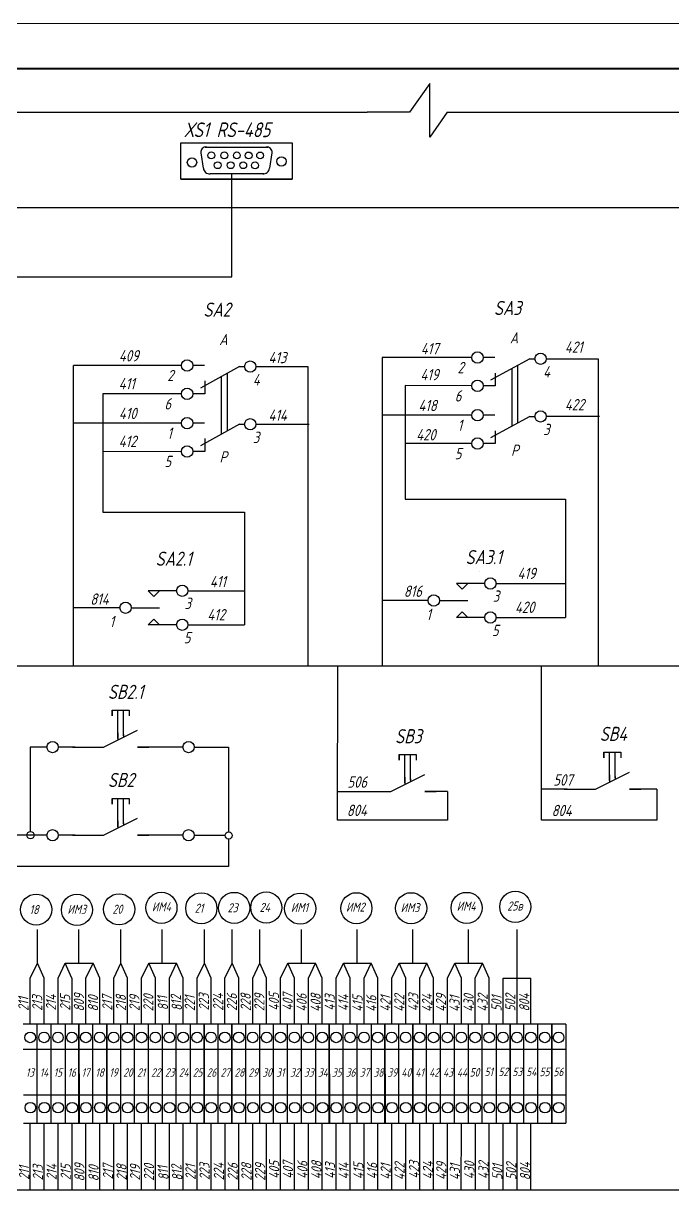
# Model space of a CAD drawing. Extents: x 88 to 760, y 580 to 1055.
# Drawn here: x 198.6 to 313.2, y 849.6 to 1055.5 of the extents above; entities that cross this region are included whole.
import ezdxf

# ---------------------------------------------------------------- set-up
doc = ezdxf.new("R2010")
doc.units = 0
doc.header["$LTSCALE"] = 20
doc.header["$MEASUREMENT"] = 0
doc.layers.get('0').update_dxf_attribs({"linetype": 'CONTINUOUS'})
doc.layers.add('1', color=7, linetype='CONTINUOUS')
doc.layers.add('АСУТП', color=7, linetype='CONTINUOUS')
for name, color, linetype, lineweight in [('MAIN', 7, 'CONTINUOUS', 50), ('Основная', 7, 'CONTINUOUS', 50), ('Тонкая', 7, 'CONTINUOUS', 20)]:
    doc.layers.add(name, color=color, linetype=linetype, lineweight=lineweight)
doc.styles.get("Standard").update_dxf_attribs({"font": '', "oblique": 15, "height": 2.5})
doc.styles.add('АСУТП', font='', dxfattribs={"oblique": 15})
doc.styles.add('стиль1', font='isocpeur.ttf', dxfattribs={"width": 0.8, "oblique": 15, "height": 3.5})
doc.styles.get('Standard').set_extended_font_data('GOST type A')
doc.styles.get('АСУТП').set_extended_font_data('GOST type A')

msp = doc.modelspace()

# ---------------------------------------------------------------- linework, layer by layer
at = {"color": 0}
for p, q in [((270.35, 1044.87, 1), (266.77, 1039.82, 1)), ((270.35, 1035.4, 1), (270.35, 1044.87, 1)), ((266.77, 1039.82, 1), (259.3, 1039.82, 1)), ((273.43, 1039.82, 1), (270.35, 1035.4, 1))]:
    msp.add_line(p, q, dxfattribs=at)
at = {"color": 7, "lineweight": -3}
for p, q in [((161.57, 1039.82, 1), (259.3, 1039.82, 1)), ((273.43, 1039.82, 1), (371.72, 1039.82, 1))]:
    msp.add_line(p, q, dxfattribs=at)
at = {"lineweight": 30, "ltscale": 0.5}
msp.add_line((235.4, 1010.76, 1), (235.4, 1028.91, 1), dxfattribs=at)
for p, q in [((277.73, 996.5, 1), (261.96, 996.5, 1)), ((281.84, 996.5, 1), (279.76, 996.5, 1)), ((226.51, 995.07, 1), (207.45, 995.07, 1)), ((230.6, 995.11, 1), (228.51, 995.11, 1)), ((284.81, 994.55, 1), (284.81, 984.37, 1)), ((285.85, 995.12, 1), (285.85, 984.94, 1)), ((230.64, 992.36, 1), (230.64, 990.11, 1)), ((233.53, 993.13, 1), (233.53, 982.95, 1)), ((234.56, 993.7, 1), (234.56, 983.52, 1)), ((281.89, 993.75, 1), (281.89, 991.5, 1)), ((277.76, 991.47, 1), (265.98, 991.57, 1)), ((281.89, 991.5, 1), (279.76, 991.5, 1)), ((226.51, 990.08, 1), (212.62, 990.08, 1)), ((230.64, 990.11, 1), (228.51, 990.11, 1)), ((277.76, 986.31, 1), (261.96, 986.31, 1)), ((281.84, 986.32, 1), (279.76, 986.32, 1)), ((226.51, 984.91, 1), (207.45, 984.91, 1)), ((230.6, 984.93, 1), (228.51, 984.93, 1)), ((236.73, 984.71, 1), (237.65, 984.71, 1)), ((230.64, 982.18, 1), (230.64, 979.93, 1)), ((281.89, 983.57, 1), (281.89, 981.32, 1)), ((277.76, 981.29, 1), (265.98, 981.29, 1)), ((281.89, 981.32, 1), (279.76, 981.32, 1)), ((226.51, 979.9, 1), (212.62, 979.86, 1)), ((230.64, 979.93, 1), (228.51, 979.93, 1)), ((279.06, 958.75, 1), (279.06, 958.75, 1)), ((270.05, 953.6, 1), (261.96, 953.6, 1)), ((215.65, 952.32, 1), (207.45, 952.32, 1)), ((218.08, 952.07, 1), (218.08, 952.07, 1)), ((202.83, 927.71, 1), (199.81, 927.71, 1)), ((199.81, 927.71, 1), (199.81, 912.81, 1)), ((228.77, 927.74, 1), (234.8, 927.74, 1)), ((234.8, 927.74, 1), (234.8, 912.76, 1)), ((310.44, 920.31, 1), (310.44, 914.82, 1)), ((273.46, 919.9, 1), (273.46, 914.82, 1)), ((228.8, 912.17, 1), (234.22, 912.17, 1)), ((234.8, 911.51, 1), (234.8, 906.65, 1))]:
    msp.add_line(p, q)
at = {"linetype": 'Continuous'}
for p, q in [((236.73, 994.89, 1), (229.85, 991.11, 1)), ((236.73, 994.89, 1), (237.65, 994.89, 1)), ((236.73, 994.89, 1), (237.65, 994.89, 1)), ((239.65, 994.89, 1), (248.81, 994.89, 1)), ((287.98, 996.29, 1), (281.09, 992.51, 1)), ((287.98, 996.29, 1), (288.9, 996.29, 1)), ((290.9, 996.29, 1), (300.05, 996.29, 1)), ((236.73, 984.71, 1), (229.85, 980.93, 1)), ((236.73, 984.71, 1), (237.65, 984.71, 1)), ((236.73, 984.71, 1), (237.65, 984.71, 1)), ((239.65, 984.74, 1), (249.06, 984.74, 1)), ((287.98, 986.11, 1), (281.09, 982.33, 1)), ((287.98, 986.11, 1), (288.9, 986.11, 1)), ((287.98, 986.11, 1), (288.9, 986.11, 1)), ((287.98, 986.11, 1), (288.9, 986.11, 1)), ((290.9, 986.14, 1), (300.3, 986.14, 1)), ((220.65, 955.32, 1), (221.65, 954.32, 1)), ((225.65, 955.32, 1), (220.65, 955.32, 1)), ((221.65, 954.32, 1), (222.65, 955.32, 1)), ((227.65, 955.32, 1), (237.61, 955.32, 1)), ((275.05, 956.6, 1), (276.05, 955.6, 1)), ((280.05, 956.6, 1), (275.05, 956.6, 1)), ((276.05, 955.6, 1), (277.05, 956.6, 1)), ((282.05, 956.6, 1), (294.3, 956.6, 1)), ((272.05, 953.6, 1), (277.05, 953.6, 1)), ((217.65, 952.32, 1), (222.65, 952.32, 1)), ((275.05, 950.6, 1), (276.05, 951.6, 1)), ((276.05, 951.6, 1), (277.05, 950.6, 1)), ((220.65, 949.32, 1), (221.65, 950.32, 1)), ((225.65, 949.32, 1), (220.65, 949.32, 1)), ((221.65, 950.32, 1), (222.65, 949.32, 1)), ((227.65, 949.32, 1), (237.61, 949.32, 1)), ((235.19, 949.32, 1), (235.19, 949.32, 1)), ((280.05, 950.6, 1), (275.05, 950.6, 1)), ((282.05, 950.6, 1), (294.3, 950.6, 1)), ((289.58, 950.6, 1), (289.58, 950.6, 1))]:
    msp.add_line(p, q, dxfattribs=at)
at = {"color": 7, "linetype": 'Continuous'}
for p, q in [((214.26, 933.23, 1), (214.26, 934.23, 1)), ((214.26, 934.23, 1), (214.26, 933.73, 1)), ((214.26, 934.23, 1), (214.26, 933.73, 1)), ((214.26, 934.23, 1), (217.26, 934.23, 1)), ((214.26, 933.73, 1), (214.26, 933.23, 1)), ((215.26, 929.23, 1), (215.26, 934.23, 1)), ((216.26, 929.73, 1), (216.26, 934.23, 1)), ((217.26, 934.23, 1), (217.26, 933.23, 1)), ((217.26, 934.23, 1), (217.26, 933.73, 1)), ((212.77, 927.73, 1), (218.77, 930.73, 1)), ((215.26, 930.27, 1), (215.26, 928.97, 1)), ((216.25, 929.94, 1), (216.25, 929.46, 1)), ((207.77, 927.73, 1), (204.77, 927.73, 1)), ((207.27, 927.73, 1), (210.27, 927.73, 1)), ((208.77, 927.73, 1), (212.77, 927.73, 1)), ((218.77, 927.73, 1), (220.77, 927.73, 1)), ((218.77, 927.73, 1), (220.77, 927.73, 1)), ((226.77, 927.73, 1), (218.77, 927.73, 1)), ((301.07, 925.81, 1), (301.07, 926.81, 1)), ((301.07, 926.81, 1), (301.07, 926.31, 1)), ((301.07, 926.81, 1), (301.07, 926.31, 1)), ((301.07, 926.81, 1), (304.07, 926.81, 1)), ((302.07, 921.81, 1), (302.07, 926.81, 1)), ((303.07, 922.31, 1), (303.07, 926.81, 1)), ((304.07, 926.81, 1), (304.07, 925.81, 1)), ((304.07, 926.81, 1), (304.07, 926.31, 1)), ((264.95, 926.4, 1), (267.95, 926.4, 1)), ((264.95, 926.4, 1), (264.95, 925.9, 1)), ((264.95, 926.4, 1), (264.95, 925.9, 1)), ((264.95, 925.4, 1), (264.95, 926.4, 1)), ((264.95, 925.9, 1), (264.95, 925.4, 1)), ((265.95, 921.4, 1), (265.95, 926.4, 1)), ((266.95, 921.9, 1), (266.95, 926.4, 1)), ((267.95, 926.4, 1), (267.95, 925.9, 1)), ((267.95, 926.4, 1), (267.95, 925.4, 1)), ((301.07, 926.31, 1), (301.07, 925.81, 1)), ((263.46, 919.9, 1), (269.46, 922.9, 1)), ((265.94, 922.44, 1), (265.94, 921.14, 1)), ((299.58, 920.31, 1), (305.58, 923.31, 1)), ((302.06, 922.85, 1), (302.06, 921.55, 1)), ((303.06, 922.52, 1), (303.06, 922.04, 1)), ((266.94, 922.11, 1), (266.94, 921.64, 1)), ((294.58, 920.31, 1), (290.05, 920.31, 1)), ((294.08, 920.31, 1), (297.08, 920.31, 1)), ((295.58, 920.31, 1), (299.58, 920.31, 1)), ((305.58, 920.31, 1), (307.58, 920.31, 1)), ((305.58, 920.31, 1), (307.58, 920.31, 1)), ((310.44, 920.31, 1), (305.58, 920.31, 1)), ((214.26, 917.67, 1), (214.26, 918.67, 1)), ((214.26, 918.67, 1), (214.26, 918.17, 1)), ((214.26, 918.67, 1), (214.26, 918.17, 1)), ((214.26, 918.67, 1), (217.26, 918.67, 1)), ((215.26, 913.67, 1), (215.26, 918.67, 1)), ((216.26, 914.17, 1), (216.26, 918.67, 1)), ((217.26, 918.67, 1), (217.26, 917.67, 1)), ((217.26, 918.67, 1), (217.26, 918.17, 1)), ((254.12, 919.9, 1), (263.46, 919.9, 1)), ((273.46, 919.9, 1), (269.46, 919.9, 1)), ((269.46, 919.9, 1), (271.46, 919.9, 1)), ((269.46, 919.9, 1), (271.46, 919.9, 1)), ((214.26, 918.17, 1), (214.26, 917.67, 1)), ((212.77, 912.17, 1), (218.77, 915.17, 1)), ((215.26, 914.71, 1), (215.26, 913.41, 1)), ((216.25, 914.38, 1), (216.25, 913.9, 1)), ((202.77, 912.17, 1), (193.02, 912.17, 1)), ((207.77, 912.17, 1), (204.77, 912.17, 1)), ((207.27, 912.17, 1), (210.27, 912.17, 1)), ((208.77, 912.17, 1), (212.77, 912.17, 1)), ((218.77, 912.17, 1), (220.77, 912.17, 1)), ((218.77, 912.17, 1), (220.77, 912.17, 1)), ((226.77, 912.17, 1), (218.77, 912.17, 1))]:
    msp.add_line(p, q, dxfattribs=at)
at = {"linetype": 'Continuous'}
for centre in [(278.76, 996.49, 1), (289.9, 996.29, 1), (227.51, 995.09, 1), (238.65, 994.89, 1), (278.76, 991.49, 1), (227.51, 990.09, 1), (278.76, 986.31, 1), (289.9, 986.11, 1), (227.51, 984.91, 1), (238.65, 984.71, 1), (278.76, 981.31, 1), (227.51, 979.91, 1), (281.05, 956.6, 1), (226.65, 955.32, 1), (216.65, 952.32, 1), (271.05, 953.6, 1), (281.05, 950.6, 1), (226.65, 949.32, 1)]:
    msp.add_circle(centre, 1, dxfattribs=at)
at = {"color": 7, "linetype": 'Continuous'}
for centre in [(203.77, 927.73, 1), (227.77, 927.73, 1), (203.77, 912.17, 1), (227.77, 912.17, 1)]:
    msp.add_circle(centre, 1, dxfattribs=at)
for centre, radius in [((199.86, 912.18, 1), 0.629), ((234.85, 912.13, 1), 0.629), ((199.81, 876.48, 1), 0.938), ((202.26, 876.48, 1), 0.938), ((204.72, 876.48, 1), 0.938), ((207.17, 876.48, 1), 0.938), ((209.63, 876.48, 1), 0.938), ((212.08, 876.48, 1), 0.938), ((214.54, 876.48, 1), 0.938), ((216.99, 876.48, 1), 0.938), ((219.45, 876.48, 1), 0.938), ((221.9, 876.48, 1), 0.938), ((224.36, 876.48, 1), 0.938), ((226.81, 876.48, 1), 0.938), ((229.27, 876.48, 1), 0.938), ((231.72, 876.48, 1), 0.938), ((234.17, 876.48, 1), 0.938), ((236.63, 876.48, 1), 0.938), ((239.08, 876.48, 1), 0.938), ((241.54, 876.48, 1), 0.938), ((243.99, 876.48, 1), 0.938), ((246.45, 876.48, 1), 0.938), ((248.9, 876.48, 1), 0.938), ((251.36, 876.48, 1), 0.938), ((253.81, 876.48, 1), 0.938), ((256.27, 876.48, 1), 0.938), ((258.72, 876.48, 1), 0.938), ((261.18, 876.48, 1), 0.938), ((263.63, 876.48, 1), 0.938), ((266.09, 876.48, 1), 0.938), ((268.54, 876.48, 1), 0.938), ((271, 876.48, 1), 0.938), ((273.45, 876.48, 1), 0.938), ((275.91, 876.48, 1), 0.938), ((278.36, 876.48, 1), 0.938), ((280.82, 876.48, 1), 0.938), ((283.27, 876.48, 1), 0.938), ((285.73, 876.48, 1), 0.938), ((288.18, 876.48, 1), 0.938), ((290.64, 876.48, 1), 0.938), ((293.09, 876.48, 1), 0.938), ((199.84, 864.08, 1), 0.938), ((202.3, 864.08, 1), 0.938), ((204.75, 864.08, 1), 0.938), ((207.21, 864.08, 1), 0.938), ((209.66, 864.08, 1), 0.938), ((212.12, 864.08, 1), 0.938), ((214.57, 864.08, 1), 0.938), ((217.03, 864.08, 1), 0.938), ((219.48, 864.08, 1), 0.938), ((221.94, 864.08, 1), 0.938), ((224.39, 864.08, 1), 0.938), ((226.85, 864.08, 1), 0.938), ((229.3, 864.08, 1), 0.938), ((231.76, 864.08, 1), 0.938), ((234.21, 864.08, 1), 0.938), ((236.67, 864.08, 1), 0.938), ((239.12, 864.08, 1), 0.938), ((241.58, 864.08, 1), 0.938), ((244.03, 864.08, 1), 0.938), ((246.49, 864.08, 1), 0.938), ((248.94, 864.08, 1), 0.938), ((251.4, 864.08, 1), 0.938), ((253.85, 864.08, 1), 0.938), ((256.31, 864.08, 1), 0.938), ((258.76, 864.08, 1), 0.938), ((261.21, 864.08, 1), 0.938), ((263.67, 864.08, 1), 0.938), ((266.12, 864.08, 1), 0.938), ((268.58, 864.08, 1), 0.938), ((271.03, 864.08, 1), 0.938), ((273.49, 864.08, 1), 0.938), ((275.94, 864.08, 1), 0.938), ((278.4, 864.08, 1), 0.938), ((280.85, 864.08, 1), 0.938), ((283.31, 864.08, 1), 0.938), ((285.76, 864.08, 1), 0.938), ((288.22, 864.08, 1), 0.938), ((290.67, 864.08, 1), 0.938), ((293.13, 864.08, 1), 0.938)]:
    msp.add_circle(centre, radius)
at = {"layer": '1', "color": 7, "linetype": 'Continuous', "lineweight": 30}
for p, q in [((230.69, 1033.65, 1), (241.73, 1033.65, 1)), ((229.92, 1032.62, 1), (230.37, 1029.91, 1)), ((242.49, 1032.62, 1), (242.05, 1029.91, 1)), ((226.41, 1027.97, 1), (246.05, 1027.97, 1)), ((241.05, 1028.91, 1), (231.56, 1028.91, 1)), ((159.83, 1022.98, 1), (382.9, 1022.98, 1)), ((132.11, 1010.76, 1), (235.4, 1010.76, 1)), ((261.96, 996.5, 1), (261.96, 942.09, 1)), ((207.45, 942.09, 1), (207.45, 995.07, 1)), ((248.81, 994.89, 1), (248.81, 942.09, 1)), ((300.05, 996.29, 1), (300.05, 942.09, 1)), ((265.98, 991.57, 1), (265.98, 981.29, 1)), ((212.62, 990.08, 1), (212.62, 979.86, 1)), ((265.98, 981.29, 1), (265.98, 971.5, 1)), ((212.62, 979.86, 1), (212.62, 969.17, 1)), ((265.98, 971.5, 1), (294.3, 971.5, 1)), ((294.3, 971.5, 1), (294.3, 950.6, 1)), ((212.62, 969.17, 1), (237.61, 969.17, 1)), ((237.61, 969.17, 1), (237.61, 949.32, 1)), ((151.04, 942.09, 1), (374.1, 942.09, 1)), ((201.09, 889.56, 1), (201.09, 895.55, 1)), ((208.41, 889.56, 1), (208.41, 895.55, 1)), ((215.82, 889.56, 1), (215.82, 895.55, 1)), ((223.13, 889.56, 1), (223.13, 895.55, 1)), ((230.55, 889.56, 1), (230.55, 895.55, 1)), ((235.46, 889.56, 1), (235.46, 895.55, 1)), ((240.37, 889.56, 1), (240.37, 895.55, 1)), ((247.69, 889.56, 1), (247.69, 895.55, 1)), ((257.51, 889.56, 1), (257.51, 895.55, 1)), ((267.33, 889.56, 1), (267.33, 895.55, 1)), ((277.15, 889.56, 1), (277.15, 895.55, 1)), ((285.74, 886.92, 1), (285.74, 895.55, 1)), ((206, 889.56, 1), (210.91, 889.56, 1)), ((220.73, 889.56, 1), (225.64, 889.56, 1)), ((245.28, 889.56, 1), (250.19, 889.56, 1)), ((255.1, 889.56, 1), (260.01, 889.56, 1)), ((264.92, 889.56, 1), (269.83, 889.56, 1)), ((274.74, 889.56, 1), (279.65, 889.56, 1)), ((283.29, 886.92, 1), (288.2, 886.92, 1)), ((132.1, 849.6, 1), (515.84, 849.6, 1))]:
    msp.add_line(p, q, dxfattribs=at)
at = {"layer": '1', "color": 7, "linetype": 'Continuous'}
for p, q in [((254.08, 914.82, 1), (254.12, 942.09, 1)), ((290.09, 914.82, 1), (290.05, 942.09, 1)), ((273.46, 914.82, 1), (254.08, 914.82, 1)), ((310.44, 914.82, 1), (290.09, 914.82, 1)), ((234.8, 906.65, 1), (186.9, 906.65, 1)), ((199.82, 886.92, 1), (201.09, 889.56, 1)), ((202.27, 886.92, 1), (201.09, 889.56, 1)), ((204.74, 886.92, 1), (206, 889.56, 1)), ((207.18, 886.92, 1), (206, 889.56, 1)), ((209.64, 886.92, 1), (210.91, 889.56, 1)), ((212.09, 886.92, 1), (210.91, 889.56, 1)), ((214.55, 886.92, 1), (215.82, 889.56, 1)), ((217, 886.92, 1), (215.82, 889.56, 1)), ((219.46, 886.92, 1), (220.73, 889.56, 1)), ((221.91, 886.92, 1), (220.73, 889.56, 1)), ((224.37, 886.92, 1), (225.64, 889.56, 1)), ((226.82, 886.92, 1), (225.64, 889.56, 1)), ((229.28, 886.92, 1), (230.55, 889.56, 1)), ((231.73, 886.92, 1), (230.55, 889.56, 1)), ((234.19, 886.92, 1), (235.46, 889.56, 1)), ((236.64, 886.92, 1), (235.46, 889.56, 1)), ((239.1, 886.92, 1), (240.37, 889.56, 1)), ((241.54, 886.92, 1), (240.37, 889.56, 1)), ((244.01, 886.92, 1), (245.28, 889.56, 1)), ((246.46, 886.92, 1), (245.28, 889.56, 1)), ((248.92, 886.92, 1), (250.19, 889.56, 1)), ((251.36, 886.92, 1), (250.19, 889.56, 1)), ((253.83, 886.92, 1), (255.1, 889.56, 1)), ((256.28, 886.92, 1), (255.1, 889.56, 1)), ((258.74, 886.92, 1), (260.01, 889.56, 1)), ((261.18, 886.92, 1), (260.01, 889.56, 1)), ((263.65, 886.92, 1), (264.92, 889.56, 1)), ((266.1, 886.92, 1), (264.92, 889.56, 1)), ((268.56, 886.92, 1), (269.83, 889.56, 1)), ((271, 886.92, 1), (269.83, 889.56, 1)), ((273.47, 886.92, 1), (274.74, 889.56, 1)), ((275.92, 886.92, 1), (274.74, 889.56, 1)), ((278.38, 886.92, 1), (279.65, 889.56, 1)), ((280.82, 886.92, 1), (279.65, 889.56, 1)), ((285.74, 886.92, 1), (285.74, 889.56, 1)), ((199.82, 878.82, 1), (199.82, 886.92, 1)), ((202.27, 878.82, 1), (202.27, 886.92, 1)), ((204.74, 878.82, 1), (204.74, 886.92, 1)), ((207.19, 878.82, 1), (207.19, 886.92, 1)), ((209.64, 878.82, 1), (209.64, 886.92, 1)), ((209.64, 878.82, 1), (209.64, 886.92, 1)), ((212.09, 878.82, 1), (212.09, 886.92, 1)), ((214.55, 878.82, 1), (214.55, 886.92, 1)), ((217.01, 878.82, 1), (217.01, 886.92, 1)), ((219.46, 878.82, 1), (219.46, 886.92, 1)), ((219.46, 878.82, 1), (219.46, 886.92, 1)), ((221.91, 878.82, 1), (221.91, 886.92, 1)), ((224.37, 878.82, 1), (224.37, 886.92, 1)), ((226.83, 878.82, 1), (226.83, 886.92, 1)), ((229.28, 878.82, 1), (229.28, 886.92, 1)), ((231.73, 878.82, 1), (231.73, 886.92, 1)), ((234.19, 878.82, 1), (234.19, 886.92, 1)), ((236.65, 878.82, 1), (236.65, 886.92, 1)), ((239.1, 878.82, 1), (239.1, 886.92, 1)), ((241.54, 878.82, 1), (241.54, 886.92, 1)), ((244.01, 878.82, 1), (244.01, 886.92, 1)), ((246.47, 878.82, 1), (246.47, 886.92, 1)), ((248.92, 878.82, 1), (248.92, 886.92, 1)), ((251.36, 878.82, 1), (251.36, 886.92, 1)), ((253.83, 878.82, 1), (253.83, 886.92, 1)), ((256.28, 878.82, 1), (256.28, 886.92, 1)), ((258.74, 878.82, 1), (258.74, 886.92, 1)), ((258.74, 878.82, 1), (258.74, 886.92, 1)), ((261.18, 878.82, 1), (261.18, 886.92, 1)), ((263.65, 878.82, 1), (263.65, 886.92, 1)), ((266.1, 878.82, 1), (266.1, 886.92, 1)), ((268.56, 878.82, 1), (268.56, 886.92, 1)), ((271, 878.82, 1), (271, 886.92, 1)), ((273.47, 878.82, 1), (273.47, 886.92, 1)), ((275.92, 878.82, 1), (275.92, 886.92, 1)), ((278.38, 878.82, 1), (278.38, 886.92, 1)), ((278.38, 878.82, 1), (278.38, 886.92, 1)), ((280.82, 878.82, 1), (280.82, 886.92, 1)), ((283.29, 878.82, 1), (283.29, 886.92, 1)), ((285.74, 878.82, 1), (285.74, 886.92, 1)), ((288.2, 878.82, 1), (288.2, 886.92, 1)), ((288.2, 878.82, 1), (288.2, 886.92, 1)), ((201.05, 878.82, 1), (198.59, 878.82, 1)), ((201.05, 861.37, 1), (201.05, 878.82, 1)), ((203.5, 878.82, 1), (201.05, 878.82, 1)), ((203.5, 861.37, 1), (203.5, 878.82, 1)), ((205.96, 878.82, 1), (203.5, 878.82, 1)), ((205.96, 878.82, 1), (205.97, 861.37, 1)), ((208.41, 878.82, 1), (205.96, 878.82, 1)), ((208.41, 861.37, 1), (208.41, 878.82, 1)), ((208.41, 878.82, 1), (208.43, 861.37, 1)), ((210.87, 878.82, 1), (208.41, 878.82, 1)), ((210.87, 861.37, 1), (210.87, 878.82, 1)), ((213.32, 878.82, 1), (210.87, 878.82, 1)), ((213.32, 861.37, 1), (213.32, 878.82, 1)), ((213.32, 878.82, 1), (213.34, 861.37, 1)), ((215.78, 878.82, 1), (213.32, 878.82, 1)), ((215.78, 861.37, 1), (215.78, 878.82, 1)), ((218.23, 878.82, 1), (215.78, 878.82, 1)), ((218.23, 861.37, 1), (218.23, 878.82, 1)), ((220.69, 878.82, 1), (218.23, 878.82, 1)), ((220.69, 861.37, 1), (220.69, 878.82, 1)), ((223.14, 878.82, 1), (220.69, 878.82, 1)), ((223.14, 861.37, 1), (223.14, 878.82, 1)), ((225.6, 878.82, 1), (223.14, 878.82, 1)), ((225.6, 861.37, 1), (225.6, 878.82, 1)), ((228.05, 878.82, 1), (225.6, 878.82, 1)), ((228.05, 878.82, 1), (228.07, 861.37, 1)), ((230.51, 878.82, 1), (228.05, 878.82, 1)), ((230.51, 861.37, 1), (230.51, 878.82, 1)), ((230.51, 878.82, 1), (230.52, 861.37, 1)), ((232.96, 878.82, 1), (230.51, 878.82, 1)), ((232.96, 861.37, 1), (232.96, 878.82, 1)), ((235.42, 878.82, 1), (232.96, 878.82, 1)), ((235.42, 861.37, 1), (235.42, 878.82, 1)), ((235.42, 878.82, 1), (235.43, 861.37, 1)), ((237.87, 878.82, 1), (235.42, 878.82, 1)), ((237.87, 861.37, 1), (237.87, 878.82, 1)), ((240.33, 878.82, 1), (237.87, 878.82, 1)), ((240.33, 861.37, 1), (240.33, 878.82, 1)), ((242.78, 878.82, 1), (240.33, 878.82, 1)), ((242.78, 861.37, 1), (242.78, 878.82, 1)), ((245.24, 878.82, 1), (242.78, 878.82, 1)), ((245.24, 861.37, 1), (245.24, 878.82, 1)), ((247.69, 878.82, 1), (245.24, 878.82, 1)), ((247.69, 861.37, 1), (247.69, 878.82, 1)), ((250.15, 878.82, 1), (247.69, 878.82, 1)), ((250.15, 878.82, 1), (250.16, 861.37, 1)), ((252.6, 878.82, 1), (250.15, 878.82, 1)), ((252.6, 861.37, 1), (252.6, 878.82, 1)), ((252.6, 878.82, 1), (252.62, 861.37, 1)), ((255.06, 878.82, 1), (252.6, 878.82, 1)), ((255.06, 861.37, 1), (255.06, 878.82, 1)), ((257.51, 878.82, 1), (255.06, 878.82, 1)), ((257.51, 861.37, 1), (257.51, 878.82, 1)), ((257.51, 861.37, 1), (257.51, 878.82, 1)), ((259.97, 878.82, 1), (257.51, 878.82, 1)), ((259.97, 878.82, 1), (259.98, 861.37, 1)), ((262.42, 878.82, 1), (259.97, 878.82, 1)), ((262.42, 861.37, 1), (262.42, 878.82, 1)), ((262.42, 878.82, 1), (262.44, 861.37, 1)), ((264.88, 878.82, 1), (262.42, 878.82, 1)), ((264.88, 861.37, 1), (264.88, 878.82, 1)), ((267.33, 878.82, 1), (264.88, 878.82, 1)), ((267.33, 861.37, 1), (267.33, 878.82, 1)), ((267.33, 878.82, 1), (267.35, 861.37, 1)), ((269.79, 878.82, 1), (267.33, 878.82, 1)), ((269.79, 861.37, 1), (269.79, 878.82, 1)), ((272.24, 878.82, 1), (269.79, 878.82, 1)), ((272.24, 861.37, 1), (272.24, 878.82, 1)), ((274.7, 878.82, 1), (272.24, 878.82, 1)), ((274.7, 861.37, 1), (274.7, 878.82, 1)), ((277.15, 878.82, 1), (274.7, 878.82, 1)), ((277.15, 861.37, 1), (277.15, 878.82, 1)), ((279.61, 878.82, 1), (277.15, 878.82, 1)), ((279.61, 861.37, 1), (279.61, 878.82, 1)), ((282.06, 878.82, 1), (279.61, 878.82, 1)), ((282.06, 878.82, 1), (282.08, 861.37, 1)), ((284.52, 878.82, 1), (282.06, 878.82, 1)), ((284.52, 861.37, 1), (284.52, 878.82, 1)), ((284.52, 878.82, 1), (284.53, 861.37, 1)), ((286.97, 878.82, 1), (284.52, 878.82, 1)), ((286.97, 861.37, 1), (286.97, 878.82, 1)), ((289.43, 878.82, 1), (286.97, 878.82, 1)), ((289.43, 861.37, 1), (289.43, 878.82, 1)), ((289.43, 861.37, 1), (289.43, 878.82, 1)), ((291.88, 878.82, 1), (289.43, 878.82, 1)), ((291.88, 861.37, 1), (291.88, 878.82, 1)), ((291.88, 878.82, 1), (291.89, 861.37, 1)), ((294.34, 878.82, 1), (291.88, 878.82, 1)), ((294.34, 878.82, 1), (294.34, 861.37, 1)), ((198.59, 874.39, 1), (201.05, 874.39, 1)), ((201.05, 874.39, 1), (203.5, 874.39, 1)), ((203.5, 874.39, 1), (205.96, 874.39, 1)), ((205.96, 874.39, 1), (208.41, 874.39, 1)), ((208.41, 874.39, 1), (210.87, 874.39, 1)), ((210.87, 874.39, 1), (213.32, 874.39, 1)), ((213.32, 874.39, 1), (215.78, 874.39, 1)), ((215.78, 874.39, 1), (218.23, 874.39, 1)), ((218.23, 874.39, 1), (220.69, 874.39, 1)), ((220.69, 874.39, 1), (223.14, 874.39, 1)), ((223.14, 874.39, 1), (225.6, 874.39, 1)), ((225.6, 874.39, 1), (228.05, 874.39, 1)), ((228.05, 874.39, 1), (230.51, 874.39, 1)), ((230.51, 874.39, 1), (232.96, 874.39, 1)), ((232.96, 874.39, 1), (235.42, 874.39, 1)), ((235.42, 874.39, 1), (237.87, 874.39, 1)), ((237.87, 874.39, 1), (240.33, 874.39, 1)), ((240.33, 874.39, 1), (242.78, 874.39, 1)), ((242.78, 874.39, 1), (245.24, 874.39, 1)), ((245.24, 874.39, 1), (247.69, 874.39, 1)), ((247.69, 874.39, 1), (250.15, 874.39, 1)), ((250.15, 874.39, 1), (252.6, 874.39, 1)), ((252.6, 874.39, 1), (255.06, 874.39, 1)), ((255.06, 874.39, 1), (257.51, 874.39, 1)), ((257.51, 874.39, 1), (259.97, 874.39, 1)), ((259.97, 874.39, 1), (262.42, 874.39, 1)), ((262.42, 874.39, 1), (264.88, 874.39, 1)), ((264.88, 874.39, 1), (267.33, 874.39, 1)), ((267.33, 874.39, 1), (269.79, 874.39, 1)), ((269.79, 874.39, 1), (272.24, 874.39, 1)), ((272.24, 874.39, 1), (274.7, 874.39, 1)), ((274.7, 874.39, 1), (277.15, 874.39, 1)), ((277.15, 874.39, 1), (279.61, 874.39, 1)), ((279.61, 874.39, 1), (282.06, 874.39, 1)), ((282.06, 874.39, 1), (284.52, 874.39, 1)), ((284.52, 874.39, 1), (286.97, 874.39, 1)), ((286.97, 874.39, 1), (289.43, 874.39, 1)), ((289.43, 874.39, 1), (291.88, 874.39, 1)), ((291.88, 874.39, 1), (294.34, 874.39, 1)), ((198.6, 866.32, 1), (201.05, 866.32, 1)), ((201.05, 866.32, 1), (203.5, 866.32, 1)), ((203.51, 866.32, 1), (205.96, 866.32, 1)), ((205.96, 866.32, 1), (208.41, 866.32, 1)), ((208.42, 866.32, 1), (210.87, 866.32, 1)), ((210.87, 866.32, 1), (213.32, 866.32, 1)), ((213.33, 866.32, 1), (215.78, 866.32, 1)), ((215.78, 866.32, 1), (218.23, 866.32, 1)), ((218.24, 866.32, 1), (220.69, 866.32, 1)), ((220.69, 866.32, 1), (223.14, 866.32, 1)), ((223.15, 866.32, 1), (225.6, 866.32, 1)), ((225.6, 866.32, 1), (228.05, 866.32, 1)), ((228.06, 866.32, 1), (230.51, 866.32, 1)), ((230.51, 866.32, 1), (232.96, 866.32, 1)), ((232.97, 866.32, 1), (235.42, 866.32, 1)), ((235.42, 866.32, 1), (237.87, 866.32, 1)), ((237.88, 866.32, 1), (240.33, 866.32, 1)), ((240.33, 866.32, 1), (242.78, 866.32, 1)), ((242.79, 866.32, 1), (245.24, 866.32, 1)), ((245.24, 866.32, 1), (247.69, 866.32, 1)), ((247.7, 866.32, 1), (250.15, 866.32, 1)), ((250.15, 866.32, 1), (252.6, 866.32, 1)), ((252.61, 866.32, 1), (255.06, 866.32, 1)), ((255.06, 866.32, 1), (257.51, 866.32, 1)), ((257.52, 866.32, 1), (259.97, 866.32, 1)), ((259.97, 866.32, 1), (262.42, 866.32, 1)), ((262.43, 866.32, 1), (264.88, 866.32, 1)), ((264.88, 866.32, 1), (267.33, 866.32, 1)), ((267.34, 866.32, 1), (269.79, 866.32, 1)), ((269.79, 866.32, 1), (272.24, 866.32, 1)), ((272.25, 866.32, 1), (274.7, 866.32, 1)), ((274.7, 866.32, 1), (277.15, 866.32, 1)), ((277.15, 866.32, 1), (279.61, 866.32, 1)), ((279.61, 866.32, 1), (282.06, 866.32, 1)), ((282.06, 866.32, 1), (284.52, 866.32, 1)), ((284.52, 866.32, 1), (286.97, 866.32, 1)), ((286.97, 866.32, 1), (289.43, 866.32, 1)), ((289.43, 866.32, 1), (291.88, 866.32, 1)), ((291.88, 866.32, 1), (294.34, 866.32, 1)), ((198.61, 861.37, 1), (201.05, 861.37, 1)), ((199.83, 849.6, 1), (199.83, 861.37, 1)), ((201.06, 861.37, 1), (203.5, 861.37, 1)), ((202.27, 849.6, 1), (202.27, 861.37, 1)), ((203.52, 861.37, 1), (205.96, 861.37, 1)), ((204.74, 849.6, 1), (204.74, 861.37, 1)), ((205.97, 861.37, 1), (208.41, 861.37, 1)), ((207.19, 849.6, 1), (207.19, 861.37, 1)), ((208.43, 861.37, 1), (210.87, 861.37, 1)), ((209.64, 849.6, 1), (209.64, 861.37, 1)), ((210.88, 861.37, 1), (213.32, 861.37, 1)), ((212.09, 849.6, 1), (212.09, 861.37, 1)), ((213.34, 861.37, 1), (215.78, 861.37, 1)), ((214.56, 849.6, 1), (214.56, 861.37, 1)), ((215.79, 861.37, 1), (218.23, 861.37, 1)), ((217.01, 849.6, 1), (217.01, 861.37, 1)), ((218.25, 861.37, 1), (220.69, 861.37, 1)), ((219.47, 849.6, 1), (219.47, 861.37, 1)), ((219.47, 853.62, 1), (219.47, 861.37, 1)), ((220.7, 861.37, 1), (223.14, 861.37, 1)), ((221.91, 849.6, 1), (221.91, 861.37, 1)), ((223.16, 861.37, 1), (225.6, 861.37, 1)), ((224.38, 849.6, 1), (224.38, 861.37, 1)), ((225.61, 861.37, 1), (228.05, 861.37, 1)), ((226.83, 849.6, 1), (226.83, 861.37, 1)), ((228.07, 861.37, 1), (230.51, 861.37, 1)), ((229.29, 849.6, 1), (229.29, 861.37, 1)), ((230.52, 861.37, 1), (232.96, 861.37, 1)), ((231.73, 849.6, 1), (231.73, 861.37, 1)), ((232.98, 861.37, 1), (235.42, 861.37, 1)), ((234.2, 849.6, 1), (234.2, 861.37, 1)), ((235.43, 861.37, 1), (237.87, 861.37, 1)), ((236.65, 849.6, 1), (236.65, 861.37, 1)), ((237.89, 861.37, 1), (240.33, 861.37, 1)), ((239.11, 849.6, 1), (239.11, 861.37, 1)), ((240.34, 861.37, 1), (242.78, 861.37, 1)), ((241.55, 849.6, 1), (241.55, 861.37, 1)), ((242.8, 861.37, 1), (245.24, 861.37, 1)), ((244.02, 849.6, 1), (244.02, 861.37, 1)), ((245.25, 861.37, 1), (247.69, 861.37, 1)), ((246.47, 849.6, 1), (246.47, 861.37, 1)), ((247.71, 861.37, 1), (250.15, 861.37, 1)), ((248.93, 849.6, 1), (248.93, 861.37, 1)), ((250.16, 861.37, 1), (252.6, 861.37, 1)), ((251.37, 849.6, 1), (251.37, 861.37, 1)), ((252.62, 861.37, 1), (255.06, 861.37, 1)), ((253.84, 849.6, 1), (253.84, 861.37, 1)), ((255.07, 861.37, 1), (257.51, 861.37, 1)), ((256.29, 849.6, 1), (256.29, 861.37, 1)), ((257.53, 861.37, 1), (259.97, 861.37, 1)), ((258.75, 853.62, 1), (258.75, 861.37, 1)), ((258.75, 849.6, 1), (258.75, 861.37, 1)), ((259.98, 861.37, 1), (262.42, 861.37, 1)), ((261.19, 849.6, 1), (261.19, 861.37, 1)), ((262.44, 861.37, 1), (264.88, 861.37, 1)), ((263.66, 849.6, 1), (263.66, 861.37, 1)), ((264.89, 861.37, 1), (267.33, 861.37, 1)), ((266.11, 849.6, 1), (266.11, 861.37, 1)), ((267.35, 861.37, 1), (269.79, 861.37, 1)), ((268.57, 849.6, 1), (268.57, 861.37, 1)), ((269.8, 861.37, 1), (272.24, 861.37, 1)), ((271.01, 849.6, 1), (271.01, 861.37, 1)), ((272.26, 861.37, 1), (274.7, 861.37, 1)), ((273.48, 849.6, 1), (273.48, 861.37, 1)), ((274.71, 861.37, 1), (277.15, 861.37, 1)), ((275.88, 849.6, 1), (275.93, 861.37, 1)), ((277.17, 861.37, 1), (279.61, 861.37, 1)), ((278.39, 849.6, 1), (278.39, 861.37, 1)), ((279.62, 861.37, 1), (282.06, 861.37, 1)), ((280.83, 849.6, 1), (280.83, 861.37, 1)), ((282.08, 861.37, 1), (284.52, 861.37, 1)), ((283.3, 849.6, 1), (283.3, 861.37, 1)), ((284.53, 861.37, 1), (286.97, 861.37, 1)), ((285.75, 849.6, 1), (285.75, 861.37, 1)), ((286.99, 861.37, 1), (289.43, 861.37, 1)), ((288.21, 853.27, 1), (288.21, 861.37, 1)), ((288.21, 849.6, 1), (288.21, 861.37, 1)), ((289.44, 861.37, 1), (291.88, 861.37, 1)), ((291.89, 861.37, 1), (294.34, 861.37, 1))]:
    msp.add_line(p, q, dxfattribs=at)
at = {"layer": '1', "color": 7, "linetype": 'Continuous', "lineweight": 30, "elevation": 1}
msp.add_lwpolyline([(226.41, 1034.37), (246.05, 1034.37), (246.05, 1027.97), (226.41, 1027.97)], close=True, dxfattribs=at)
at = {"layer": '1', "color": 7, "linetype": 'Continuous'}
for centre, radius in [((228.37, 1030.94, 1), 0.826), ((244.15, 1031.11, 1), 0.826), ((200.86, 899.04, 1), 2.75), ((215.5, 899.09, 1), 2.75), ((222.97, 899.36, 1), 2.75), ((230.02, 899.27, 1), 2.75), ((235.82, 899.34, 1), 2.75), ((241.48, 899.41, 1), 2.75), ((247.47, 899.21, 1), 2.75), ((257.39, 899.28, 1), 2.75), ((267.05, 899.28, 1), 2.75), ((276.85, 899.34, 1), 2.75), ((285.44, 899.54, 1), 2.75), ((208.06, 898.99, 1), 2.75)]:
    msp.add_circle(centre, radius, dxfattribs=at)
at = {"layer": '1', "color": 7, "linetype": 'Continuous', "lineweight": 30}
for centre in [(231.78, 1032.18, 1), (234.08, 1032.18, 1), (236.29, 1032.18, 1), (238.37, 1032.16, 1), (240.39, 1032.16, 1), (232.91, 1030.43, 1), (235.2, 1030.43, 1), (237.41, 1030.43, 1), (239.5, 1030.41, 1)]:
    msp.add_circle(centre, 0.6, dxfattribs=at)
for centre, radius, start, end in [((230.83, 1032.75, 1), 0.911, 81.433, 188.1188), ((241.59, 1032.75, 1), 0.911, 351.8812, 98.567), ((231.47, 1030, 1), 1.1, 185.1215, 275.1957), ((240.95, 1030, 1), 1.1, 264.8043, 354.8785)]:
    msp.add_arc(centre, radius, start, end, dxfattribs=at)
at = {"layer": 'Основная', "lineweight": 40}
msp.add_line((752.06, 1047.48, 1), (120.06, 1047.48, 1), dxfattribs=at)
at = {"layer": 'Тонкая'}
msp.add_line((760.06, 1055.48, 1), (88.06, 1055.48, 1), dxfattribs=at)

# ---------------------------------------------------------------- texts
at = {"linetype": 'Continuous', "oblique": 15}
for s, height, p in [('ХS1 RS-485', 2.603, (227.02, 1035.39, 1)), ('А', 2, (233.18, 998.68, 1)), ('А', 2, (284.47, 998.97, 1)), ('417', 2, (268.76, 997.07, 1)), ('421', 2, (294.19, 997.33, 1)), ('409', 2, (215.46, 995.8, 1)), ('413', 2, (241.87, 995.49, 1)), ('419', 2, (268.7, 992.48, 1)), ('2', 2, (275.25, 993.72, 1)), ('4', 2, (290.36, 992.97, 1)), ('411', 2, (215.44, 990.88, 1)), ('2', 2, (224, 992.32, 1)), ('4', 2, (239.11, 991.57, 1)), ('6', 2, (274.75, 988.72, 1)), ('6', 2, (223.5, 987.32, 1)), ('418', 2, (268.33, 987.02, 1)), ('422', 2, (294.19, 987.18, 1)), ('410', 2, (215.46, 985.62, 1)), ('414', 2, (241.87, 985.31, 1)), ('1', 2, (224, 982.14, 1)), ('1', 2, (275.25, 983.54, 1)), ('3', 2, (290.36, 982.79, 1)), ('412', 2, (215.44, 980.7, 1)), ('3', 2, (239.11, 981.39, 1)), ('420', 2, (267.95, 981.87, 1)), ('5', 2, (274.75, 978.54, 1)), ('Р', 2, (284.68, 979.12, 1)), ('5', 2, (223.5, 977.14, 1)), ('Р', 2, (233.22, 977.95, 1)), ('411', 2, (231.53, 955.95, 1)), ('419', 2, (285.83, 957.39, 1)), ('420', 2, (285.39, 951.41, 1)), ('412', 2, (231.07, 950.1, 1)), ('506', 2, (255.81, 920.56, 1)), ('507', 2, (292.15, 920.93, 1)), ('18', 1.6, (199.68, 898.25, 1)), ('ИМ3', 1.6, (206.38, 898.29, 1)), ('20', 1.6, (214.32, 898.31, 1)), ('ИМ4', 1.6, (221.29, 898.74, 1)), ('21', 1.6, (228.84, 898.49, 1)), ('23', 1.6, (234.64, 898.56, 1)), ('24', 1.6, (240.3, 898.63, 1)), ('ИМ1', 1.6, (245.82, 898.62, 1)), ('ИМ2', 1.6, (255.55, 898.68, 1)), ('ИМ3', 1.6, (265.2, 898.59, 1)), ('ИМ4', 1.6, (275.1, 898.85, 1)), ('25в', 1.6, (284.01, 898.88, 1))]:
    msp.add_text(s, height=height, dxfattribs=at).set_placement(p)
at = {"color": 7, "linetype": 'Continuous', "oblique": 15}
for s, height, p in [('SA2', 2.5, (230.38, 1003.7, 1)), ('SA3', 2.5, (281.66, 1003.99, 1)), ('SA2.1', 2.5, (221.94, 959.73, 1)), ('SA3.1', 2.5, (276.65, 960.01, 1)), ('3', 2, (281.46, 953.37, 1)), ('3', 2, (227.06, 952.1, 1)), ('1', 2, (269.73, 950.15, 1)), ('1', 2, (213.81, 948.88, 1)), ('5', 2, (281.31, 947.32, 1)), ('5', 2, (226.92, 946.05, 1)), ('SВ2.1', 2.5, (213.52, 936.23, 1)), ('SВ3', 2.5, (264.21, 928.4, 1)), ('SВ4', 2.5, (300.33, 928.81, 1)), ('SВ2', 2.5, (213.52, 920.67, 1)), ('804', 2, (255.7, 915.56, 1)), ('804', 2, (291.85, 915.53, 1))]:
    msp.add_text(s, height=height, dxfattribs=at).set_placement(p)
at = {"linetype": 'Continuous', "oblique": 15}
for s, rotation, p in [('211', 91.0617, (199.52, 881.17, 1)), ('213', 91.0617, (201.97, 881.17, 1)), ('221', 91.0617, (228.9, 881.15, 1)), ('223', 91.0617, (231.4, 881.23, 1)), ('405', 90, (243.72, 881.21, 1)), ('407', 90, (246.15, 881.21, 1)), ('406', 90.0323, (248.62, 881.04, 1)), ('408', 90.0323, (251.1, 880.99, 1)), ('413', 90, (253.58, 881.19, 1)), ('414', 90, (256, 881.12, 1)), ('415', 90.0323, (258.49, 880.99, 1)), ('416', 90.0323, (260.92, 881, 1)), ('421', 90, (263.41, 881.04, 1)), ('422', 90, (265.86, 880.99, 1)), ('423', 90.0323, (268.34, 881.1, 1)), ('424', 90.0323, (270.78, 880.98, 1)), ('429', 90, (273.22, 881, 1)), ('431', 90, (275.63, 880.98, 1)), ('430', 90.0323, (278.1, 880.99, 1)), ('432', 90.0323, (280.57, 881.01, 1)), ('223', 91.0617, (231.51, 851.3, 1)), ('405', 90, (243.77, 851.53, 1)), ('407', 90, (246.2, 851.53, 1)), ('406', 90.0323, (248.76, 851.5, 1)), ('408', 90.0323, (251.24, 851.45, 1)), ('413', 90, (253.63, 851.51, 1)), ('414', 90, (256.04, 851.44, 1)), ('415', 90.0323, (258.63, 851.45, 1)), ('416', 90.0323, (261.06, 851.45, 1)), ('421', 90, (263.45, 851.36, 1)), ('422', 90, (265.91, 851.3, 1)), ('423', 90.0323, (268.48, 851.55, 1)), ('424', 90.0323, (270.92, 851.43, 1)), ('429', 90, (273.27, 851.32, 1)), ('431', 90, (275.68, 851.3, 1)), ('430', 90.0323, (278.24, 851.44, 1)), ('432', 90.0323, (280.72, 851.47, 1)), ('211', 91.0617, (199.65, 851.36, 1)), ('213', 91.0617, (202.08, 851.24, 1)), ('221', 91.0617, (229.02, 851.34, 1))]:
    msp.add_text(s, height=1.8, rotation=rotation, dxfattribs=at).set_placement(p)
at = {"color": 7, "linetype": 'Continuous', "oblique": 15}
for s, rotation, p in [('214', 90, (204.39, 881.23, 1)), ('215', 90, (206.87, 881.22, 1)), ('809', 90, (209.31, 881.04, 1)), ('810', 90, (211.81, 881.05, 1)), ('217', 91.0617, (214.33, 881.22, 1)), ('218', 91.0617, (216.75, 881.16, 1)), ('219', 90, (219.11, 881.15, 1)), ('220', 90, (221.56, 881.08, 1)), ('811', 95.2321, (224.21, 881.31, 1)), ('812', 95.2321, (226.65, 881.22, 1)), ('224', 90.6336, (233.9, 881.18, 1)), ('228', 90.6336, (238.76, 881.12, 1)), ('501', 89.9944, (283.02, 881.08, 1)), ('502', 89.9944, (285.46, 881.07, 1)), ('804', 90, (287.92, 881.04, 1)), ('215', 90, (206.98, 851.29, 1)), ('809', 90, (209.4, 851.06, 1)), ('217', 91.0617, (214.45, 851.41, 1)), ('224', 90.6336, (234.02, 851.26, 1)), ('228', 90.6336, (238.89, 851.2, 1)), ('502', 89.9944, (285.61, 851.32, 1)), ('804', 90, (288.07, 851.26, 1)), ('214', 90, (204.49, 851.3, 1)), ('810', 90, (211.89, 851.07, 1)), ('218', 91.0617, (216.86, 851.24, 1)), ('219', 90, (219.22, 851.22, 1)), ('220', 90, (221.67, 851.15, 1)), ('811', 95.2321, (224.3, 851.33, 1)), ('812', 95.2321, (226.73, 851.24, 1)), ('501', 89.9944, (283.16, 851.33, 1))]:
    msp.add_text(s, height=1.8, rotation=rotation, dxfattribs=at).set_placement(p)
at = {"style": 'стиль1', "oblique": 15, "width": 0.8}
for s, p in [('13', (199.04, 869.54, 1)), ('14', (201.5, 869.54, 1)), ('15', (203.95, 869.54, 1)), ('16', (206.41, 869.54, 1)), ('17', (208.86, 869.54, 1)), ('18', (211.32, 869.54, 1)), ('19', (213.77, 869.54, 1)), ('20', (216.23, 869.54, 1)), ('21', (218.68, 869.54, 1)), ('22', (221.14, 869.54, 1)), ('23', (223.59, 869.54, 1)), ('24', (226.05, 869.54, 1)), ('25', (228.5, 869.54, 1)), ('26', (230.96, 869.54, 1)), ('27', (233.41, 869.54, 1)), ('28', (235.87, 869.54, 1)), ('29', (238.32, 869.54, 1)), ('30', (240.78, 869.54, 1)), ('31', (243.23, 869.54, 1)), ('32', (245.68, 869.54, 1)), ('33', (248.14, 869.54, 1)), ('34', (250.59, 869.54, 1)), ('35', (253.05, 869.54, 1)), ('36', (255.5, 869.54, 1)), ('37', (257.96, 869.54, 1)), ('38', (260.41, 869.54, 1)), ('39', (262.87, 869.54, 1)), ('40', (265.32, 869.54, 1)), ('41', (267.78, 869.54, 1)), ('42', (270.23, 869.54, 1)), ('43', (272.69, 869.54, 1)), ('44', (275.14, 869.54, 1)), ('50', (277.39, 869.57, 1)), ('51', (280.01, 869.65, 1)), ('52', (282.46, 869.65, 1)), ('53', (284.92, 869.65, 1)), ('54', (287.37, 869.65, 1)), ('55', (289.72, 869.64, 1)), ('56', (292.17, 869.64, 1))]:
    msp.add_text(s, height=1.5, dxfattribs=at).set_placement(p)
at = {"layer": 'MAIN', "color": 7, "linetype": 'Continuous', "lineweight": -3, "oblique": 15}
for s, p in [('816', (265.76, 954.24, 1)), ('814', (210.41, 952.85, 1))]:
    msp.add_text(s, height=2, dxfattribs=at).set_placement(p)
at = {"layer": 'АСУТП', "linetype": 'Continuous', "lineweight": -3, "style": 'АСУТП', "oblique": 15}
for s, p in [('226', (236.31, 881.16, 1)), ('229', (241.16, 881.12, 1)), ('226', (236.44, 851.24, 1)), ('229', (241.29, 851.2, 1))]:
    msp.add_text(s, height=1.8, rotation=90, dxfattribs=at).set_placement(p)

doc.saveas('drawing.dxf')
